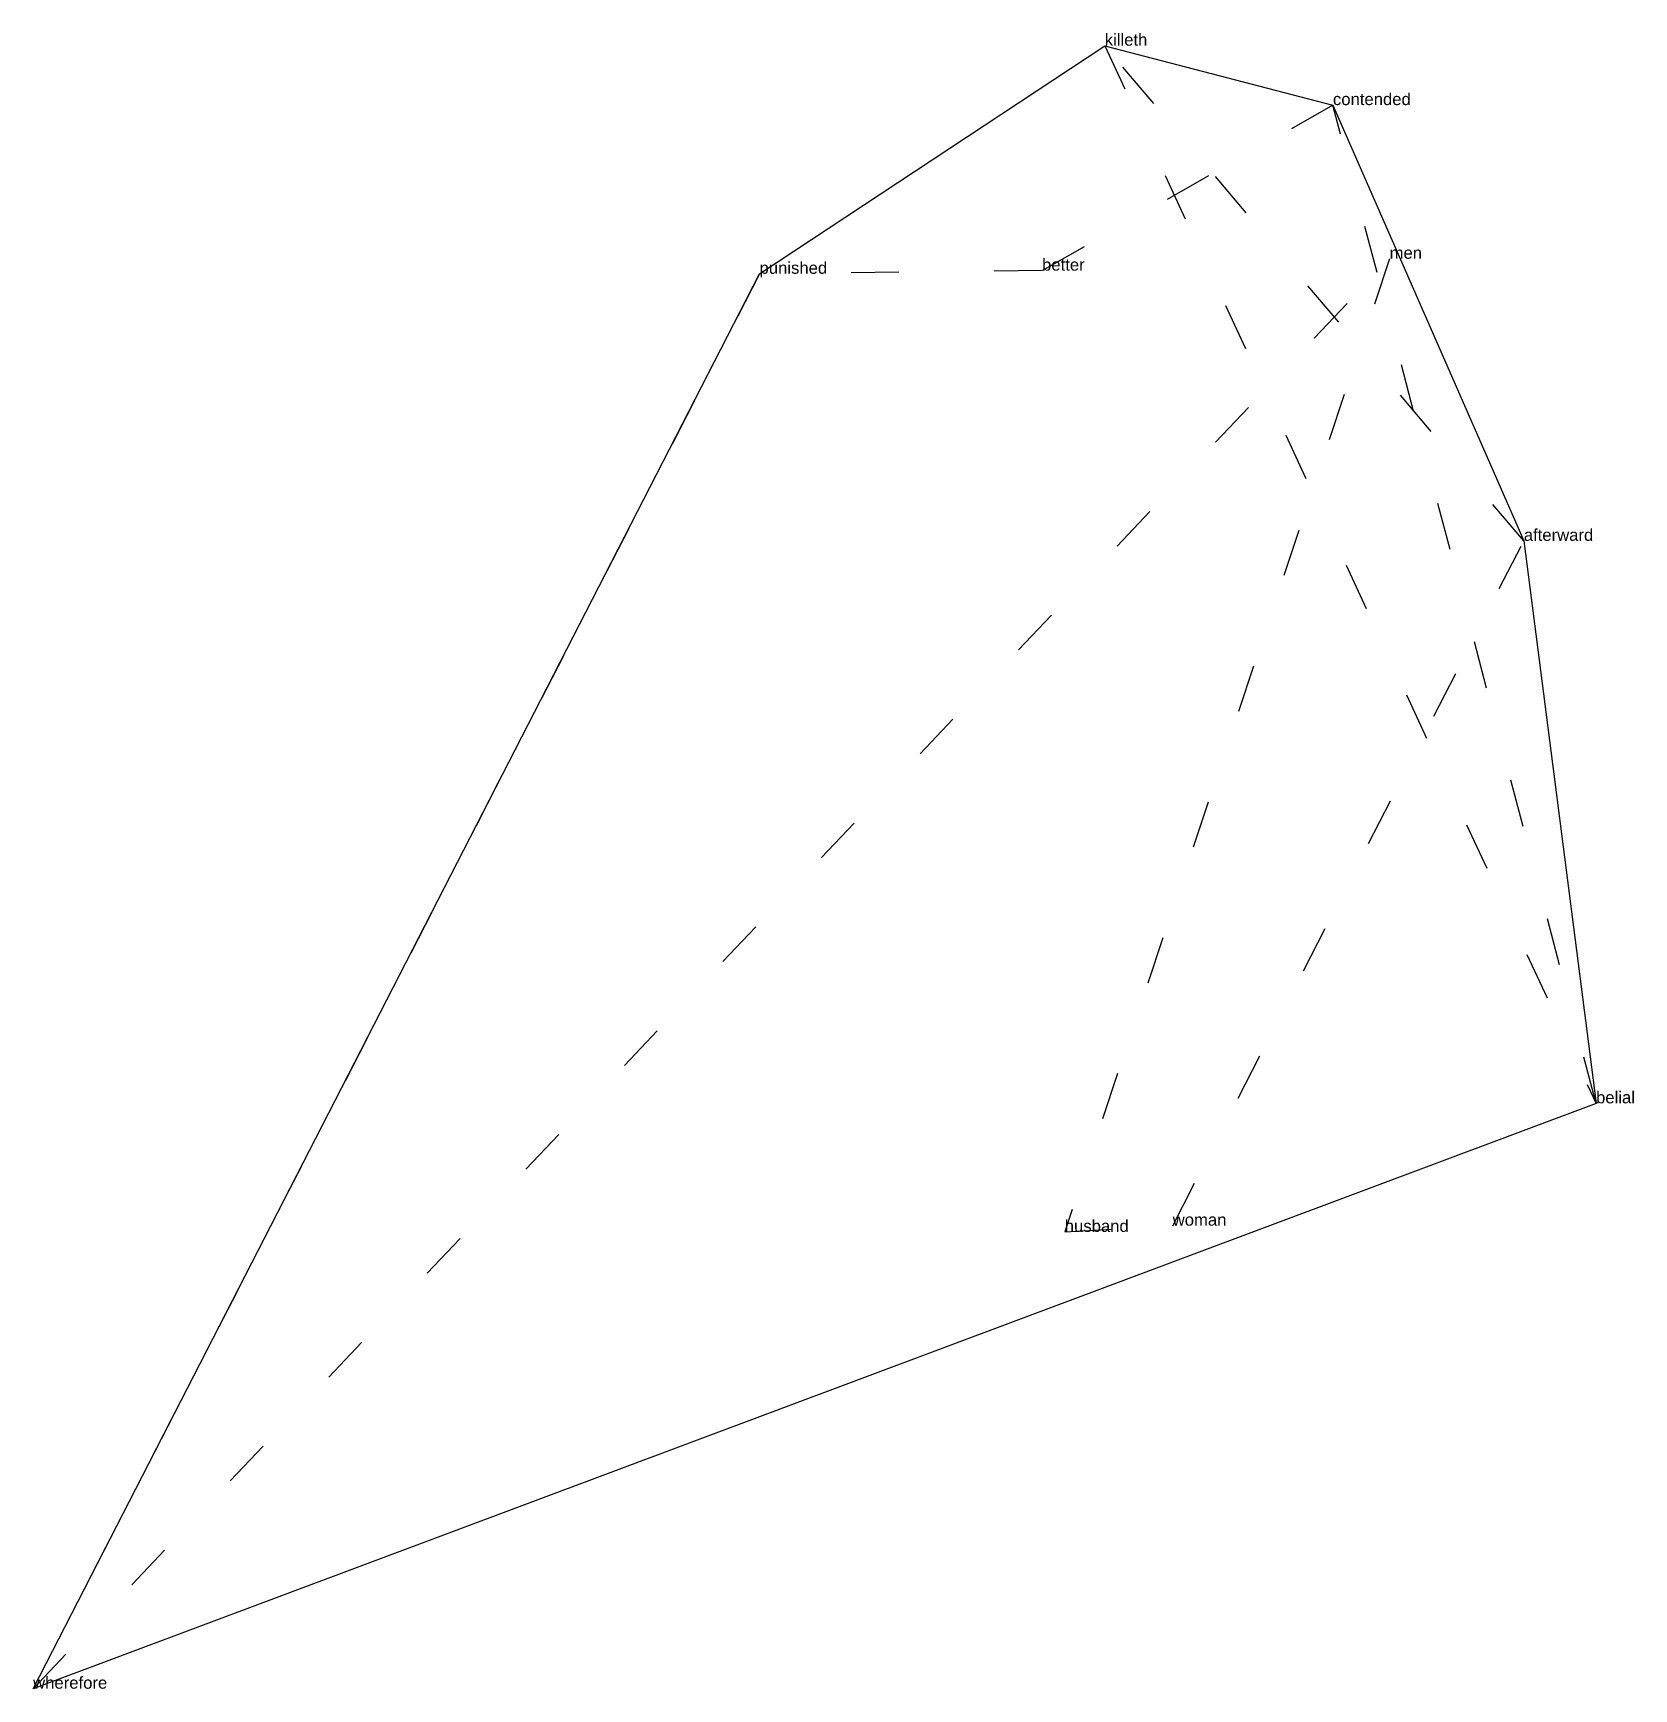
# Model space of a CAD drawing. Extents: x -1.48 to 1.88, y -2.58 to 0.89.
import ezdxf

# ---------------------------------------------------------------- set-up
doc = ezdxf.new("R2010")
doc.units = 0
doc.linetypes.add('DOT', pattern=[0.2, 0, -0.2])
doc.layers.add('TEXT', color=1, linetype='CONTINUOUS')
doc.styles.get("Standard").update_dxf_attribs({"font": 'arial.ttf'})

msp = doc.modelspace()

# ---------------------------------------------------------------- linework, layer by layer
at = {"layer": 'INTERNAL', "linetype": 'DOT'}
msp.add_polyline3d([(1.3638, 0.4157, 0), (0.6833, -1.6234, 0), (0.9094, -1.6103, 0), (1.6449, -0.1754, 0), (0.767, 0.8622, 0), (1.7963, -1.354, 0), (1.2451, 0.7377, 0), (0.6357, 0.3908, 0), (0.0438, 0.3842, 0), (-1.478, -2.5805, 0), (1.3638, 0.4157, 0)], close=True, dxfattribs=at)
at = {"layer": 'OUTLINE', "linetype": 'CONTINUOUS'}
msp.add_polyline3d([(-1.478, -2.5805, 0), (0.0438, 0.3842, 0), (0.767, 0.8622, 0), (1.2451, 0.7377, 0), (1.6449, -0.1754, 0), (1.7963, -1.354, 0), (-1.478, -2.5805, 0)], close=True, dxfattribs=at)

# ---------------------------------------------------------------- texts
at = {"layer": 'TEXT'}
for s, p in [('killeth', (0.767, 0.8622)), ('contended', (1.2451, 0.7377)), ('better', (0.6357, 0.3908)), ('men', (1.3638, 0.4157)), ('punished', (0.0438, 0.3842)), ('afterward', (1.6449, -0.1754)), ('belial', (1.7963, -1.354)), ('woman', (0.9094, -1.6103)), ('husband', (0.6833, -1.6234)), ('wherefore', (-1.478, -2.5805))]:
    msp.add_text(s, height=0.025, dxfattribs=at).set_placement(p)

doc.saveas('drawing.dxf')
